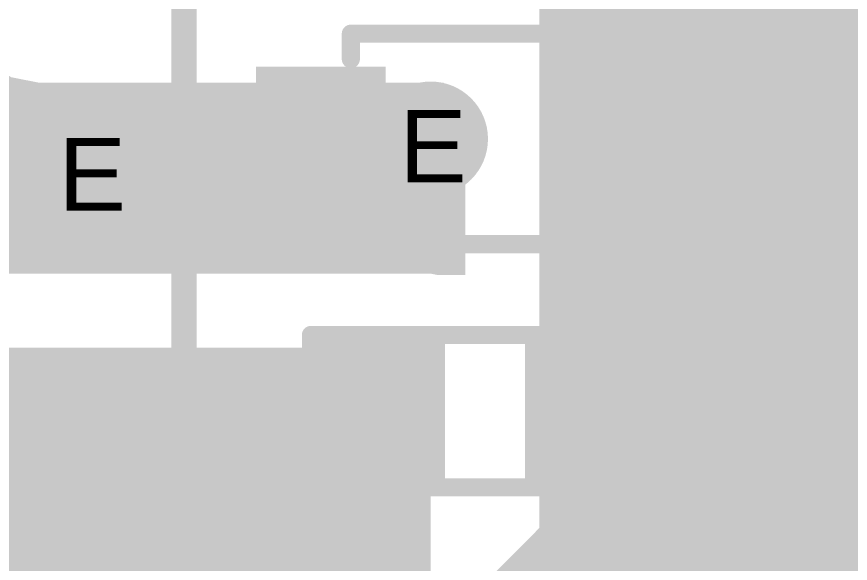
# Model space of a CAD drawing. Header units: inches. Extents: x 68 to 568, y 3 to 460.
# Drawn here: x 200.55 to 206.39, y 25.76 to 29.59 of the extents above; entities that cross this region are included whole.
import ezdxf

# ---------------------------------------------------------------- set-up
doc = ezdxf.new("R2010")
doc.units = ezdxf.units.IN
for name, color, linetype in [('Bottom Layer', 5, 'Continuous'), ('Bottom Solder', 6, 'Continuous'), ('Drill Drawing', 1, 'Continuous'), ('Layer 1', 16, 'Continuous'), ('Layer 2', 76, 'Continuous'), ('Top Layer', 1, 'Continuous'), ('Top Overlay', 2, 'Continuous'), ('Top Paste', 8, 'Continuous'), ('Top Solder', 216, 'Continuous'), ('Via Holes', 16, 'Continuous')]:
    doc.layers.add(name, color=color, linetype=linetype)
doc.styles.add('Arial', font='', dxfattribs={"height": 0.2})
doc.styles.get('Arial').set_extended_font_data('Arial')

# ---------------------------------------------------------------- blocks, each defined once
blk = doc.blocks.new('SOD_323_64')
at = {"layer": 'Top Layer'}
for points in [[(-0.75, -0.45), (-1.55, -0.45), (-1.55, 0.45), (-0.75, 0.45)], [(1.55, -0.45), (0.75, -0.45), (0.75, 0.45), (1.55, 0.45)]]:
    blk.add_hatch(color=1, dxfattribs=at).paths.add_polyline_path(points)
at = {"layer": 'Top Overlay'}
for points in [[(-2.0073, 0.4826), (-0.9151, 0.4826), (-0.9151, 0.7874), (-2.0073, 0.7874)], [(-2.0073, -0.508), (-1.5755, -0.508), (-1.5755, 0.508), (-2.0073, 0.508)], [(-2.0073, -0.7874), (-0.9151, -0.7874), (-0.9151, -0.4826), (-2.0073, -0.4826)]]:
    blk.add_hatch(color=2, dxfattribs=at).paths.add_polyline_path(points)
at = {"layer": 'Top Paste'}
for points in [[(-0.75, -0.45), (-1.55, -0.45), (-1.55, 0.45), (-0.75, 0.45)], [(1.55, -0.45), (0.75, -0.45), (0.75, 0.45), (1.55, 0.45)]]:
    blk.add_hatch(color=8, dxfattribs=at).paths.add_polyline_path(points)
at = {"layer": 'Top Solder'}
for points in [[(-0.695, -0.505), (-1.605, -0.505), (-1.605, 0.505), (-0.695, 0.505)], [(1.605, -0.505), (0.695, -0.505), (0.695, 0.505), (1.605, 0.505)]]:
    blk.add_hatch(color=216, dxfattribs=at).paths.add_polyline_path(points)
at = {"layer": 'Top Overlay'}
for points in [[(0.9398, 0.7366, 0.127, 0.127, 0), (-0.9144, 0.7366, 0.127, 0.127, 0)], [(0.9398, 0.7366, 0.127, 0.127, 0), (0.9398, 0.5588, 0.127, 0.127, 0)], [(0.9398, -0.5588, 0.127, 0.127, 0), (0.9398, -0.7366, 0.127, 0.127, 0)], [(0.9398, -0.7366, 0.127, 0.127, 0), (-0.9144, -0.7366, 0.127, 0.127, 0)]]:
    blk.add_lwpolyline(points, format="xyseb", dxfattribs=at)
for points in [[(-0.9461, 0.7366, 0.0635, 0.0635, 1), (-0.8827, 0.7366, 0.0635, 0.0635, 1)], [(0.908, 0.7366, 0.0635, 0.0635, 1), (0.9715, 0.7366, 0.0635, 0.0635, 1)], [(0.908, 0.7366, 0.0635, 0.0635, 1), (0.9715, 0.7366, 0.0635, 0.0635, 1)], [(0.908, 0.5588, 0.0635, 0.0635, 1), (0.9715, 0.5588, 0.0635, 0.0635, 1)], [(0.908, -0.5588, 0.0635, 0.0635, 1), (0.9715, -0.5588, 0.0635, 0.0635, 1)], [(-0.9461, -0.7366, 0.0635, 0.0635, 1), (-0.8827, -0.7366, 0.0635, 0.0635, 1)], [(0.908, -0.7366, 0.0635, 0.0635, 1), (0.9715, -0.7366, 0.0635, 0.0635, 1)], [(0.908, -0.7366, 0.0635, 0.0635, 1), (0.9715, -0.7366, 0.0635, 0.0635, 1)]]:
    blk.add_lwpolyline(points, format="xyseb", close=True, dxfattribs=at)
blk = doc.blocks.new('R___0603_87')
at = {"layer": 'Top Layer'}
for points in [[(-0.381, 0.4445), (-0.381, -0.4445), (-1.143, -0.4445), (-1.143, 0.4445)], [(1.143, 0.4445), (1.143, -0.4445), (0.381, -0.4445), (0.381, 0.4445)]]:
    blk.add_hatch(color=1, dxfattribs=at).paths.add_polyline_path(points)
at = {"layer": 'Top Paste'}
for points in [[(-0.381, 0.4445), (-0.381, -0.4445), (-1.143, -0.4445), (-1.143, 0.4445)], [(1.143, 0.4445), (1.143, -0.4445), (0.381, -0.4445), (0.381, 0.4445)]]:
    blk.add_hatch(color=8, dxfattribs=at).paths.add_polyline_path(points)
at = {"layer": 'Top Solder'}
for points in [[(-0.2794, 0.5461), (-0.2794, -0.5461), (-1.2446, -0.5461), (-1.2446, 0.5461)], [(1.2446, 0.5461), (1.2446, -0.5461), (0.2794, -0.5461), (0.2794, 0.5461)]]:
    blk.add_hatch(color=216, dxfattribs=at).paths.add_polyline_path(points)
at = {"layer": 'Top Overlay'}
for points in [[(-1.2192, -0.5334, 0.127, 0.127, 0), (-1.2192, 0.5334, 0.127, 0.127, 0)], [(-1.2192, 0.5334, 0.127, 0.127, 0), (1.2192, 0.5334, 0.127, 0.127, 0)], [(1.2192, -0.5334, 0.127, 0.127, 0), (1.2192, 0.5334, 0.127, 0.127, 0)], [(-1.2192, -0.5334, 0.127, 0.127, 0), (1.2192, -0.5334, 0.127, 0.127, 0)]]:
    blk.add_lwpolyline(points, format="xyseb", dxfattribs=at)
for points in [[(-1.25095, 0.5334, 0.0635, 0.0635, 1), (-1.18745, 0.5334, 0.0635, 0.0635, 1)], [(-1.25095, 0.5334, 0.0635, 0.0635, 1), (-1.18745, 0.5334, 0.0635, 0.0635, 1)], [(1.18745, 0.5334, 0.0635, 0.0635, 1), (1.25095, 0.5334, 0.0635, 0.0635, 1)], [(1.18745, 0.5334, 0.0635, 0.0635, 1), (1.25095, 0.5334, 0.0635, 0.0635, 1)], [(-1.25095, -0.5334, 0.0635, 0.0635, 1), (-1.18745, -0.5334, 0.0635, 0.0635, 1)], [(-1.25095, -0.5334, 0.0635, 0.0635, 1), (-1.18745, -0.5334, 0.0635, 0.0635, 1)], [(1.18745, -0.5334, 0.0635, 0.0635, 1), (1.25095, -0.5334, 0.0635, 0.0635, 1)], [(1.18745, -0.5334, 0.0635, 0.0635, 1), (1.25095, -0.5334, 0.0635, 0.0635, 1)]]:
    blk.add_lwpolyline(points, format="xyseb", close=True, dxfattribs=at)

msp = doc.modelspace()

# ---------------------------------------------------------------- hatches: boundary and pattern name
at = {"layer": 'Bottom Layer'}
h = msp.add_hatch(color=5, dxfattribs=at)
edge = h.paths.add_edge_path()
edge.add_arc((203.454, 28.7305), 0.3, 0, 360)
h = msp.add_hatch(color=5, dxfattribs=at)
edge = h.paths.add_edge_path()
edge.add_arc((201.0678, 28.534), 0.3, 0, 360)
at = {"layer": 'Bottom Solder'}
h = msp.add_hatch(color=6, dxfattribs=at)
edge = h.paths.add_edge_path()
edge.add_arc((203.454, 28.7305), 0.4016, 0, 360)
h = msp.add_hatch(color=6, dxfattribs=at)
edge = h.paths.add_edge_path()
edge.add_arc((201.0678, 28.534), 0.4016, 0, 360)
at = {"layer": 'Layer 1'}
h = msp.add_hatch(color=16, dxfattribs=at)
edge = h.paths.add_edge_path()
edge.add_arc((203.454, 28.7305), 0.3, 0, 360)
h = msp.add_hatch(color=16, dxfattribs=at)
edge = h.paths.add_edge_path()
edge.add_arc((201.0678, 28.534), 0.3, 0, 360)
at = {"layer": 'Layer 2'}
h = msp.add_hatch(color=76, dxfattribs=at)
edge = h.paths.add_edge_path()
edge.add_arc((203.454, 28.7305), 0.3, 0, 360)
h = msp.add_hatch(color=76, dxfattribs=at)
edge = h.paths.add_edge_path()
edge.add_arc((201.0678, 28.534), 0.3, 0, 360)
at = {"layer": 'Top Layer'}
for points in [[(204.216, 22.758), (212.344, 22.758), (212.344, 33.3221), (204.216, 33.3221)], [(204.216, 26.381), (206.0702, 26.381), (206.0702, 33.3221), (204.216, 33.3221)], [(200.5152, 29.1628), (200.7134, 29.1234), (203.5302, 29.1234), (203.541, 29.1256), (203.698, 28.9967), (203.698, 27.778), (203.504, 27.778), (203.454, 27.788), (197.3861, 27.788), (197.1879, 27.7486), (197.1863, 27.7475), (196.9831, 27.8561), (196.9831, 29.1234), (200.1153, 29.1234), (200.3135, 29.1628), (200.4143, 29.2302)], [(197.3861, 24.5303), (203.454, 24.5303), (203.454, 27.27), (197.3861, 27.27)]]:
    msp.add_hatch(color=1, dxfattribs=at).paths.add_polyline_path(points)
h = msp.add_hatch(color=1, dxfattribs=at)
edge = h.paths.add_edge_path()
edge.add_arc((203.454, 28.7305), 0.3, 0, 360)
h = msp.add_hatch(color=1, dxfattribs=at)
edge = h.paths.add_edge_path()
edge.add_arc((201.0678, 28.534), 0.3, 0, 360)
at = {"layer": 'Top Solder'}
h = msp.add_hatch(color=216, dxfattribs=at)
edge = h.paths.add_edge_path()
edge.add_arc((203.454, 28.7305), 0.4016, 0, 360)
h = msp.add_hatch(color=216, dxfattribs=at)
edge = h.paths.add_edge_path()
edge.add_arc((201.0678, 28.534), 0.4016, 0, 360)
at = {"layer": 'Via Holes'}
h = msp.add_hatch(color=7, dxfattribs=at)
edge = h.paths.add_edge_path()
edge.add_arc((203.454, 28.7305), 0.15, 0, 360)
h = msp.add_hatch(color=7, dxfattribs=at)
edge = h.paths.add_edge_path()
edge.add_arc((201.0678, 28.534), 0.15, 0, 360)

# ---------------------------------------------------------------- linework, layer by layer
at = {"layer": 'Bottom Layer'}
for points in [[(205.5708, 26.7975, 0.8, 0.8, 0), (205.5708, 30.8262, 0.8, 0.8, 0)], [(201.7412, 22.9679, 0.8, 0.8, 0), (205.5708, 26.7975, 0.8, 0.8, 0)]]:
    msp.add_lwpolyline(points, format="xyseb", dxfattribs=at)
msp.add_lwpolyline([(205.3708, 26.7975, 0.4, 0.4, 1), (205.7708, 26.7975, 0.4, 0.4, 1)], format="xyseb", close=True, dxfattribs=at)
msp.add_lwpolyline([(205.3708, 26.7975, 0.4, 0.4, 1), (205.7708, 26.7975, 0.4, 0.4, 1)], format="xyseb", close=True, dxfattribs=at)
at = {"layer": 'Top Overlay'}
msp.add_lwpolyline([(201.7266, 26.2921, 0.1778, 0.1778, 0), (201.7266, 30.6551, 0.1778, 0.1778, 0)], format="xyseb", dxfattribs=at)
msp.add_lwpolyline([(201.6822, 26.2921, 0.0889, 0.0889, 1), (201.7711, 26.2921, 0.0889, 0.0889, 1)], format="xyseb", close=True, dxfattribs=at)

# ---------------------------------------------------------------- block references
at = {"rotation": 180}
msp.add_blockref('SOD_323_64', (203.835, 28.7305), dxfattribs=at)
msp.add_blockref('R___0603_87', (203.835, 26.8255))

# ---------------------------------------------------------------- texts
at = {"layer": 'Drill Drawing', "style": 'Arial'}
for p in [(203.2339, 28.4258), (200.8477, 28.2293)]:
    msp.add_text('E', height=0.508, dxfattribs=at).set_placement(p)

doc.saveas('drawing.dxf')
